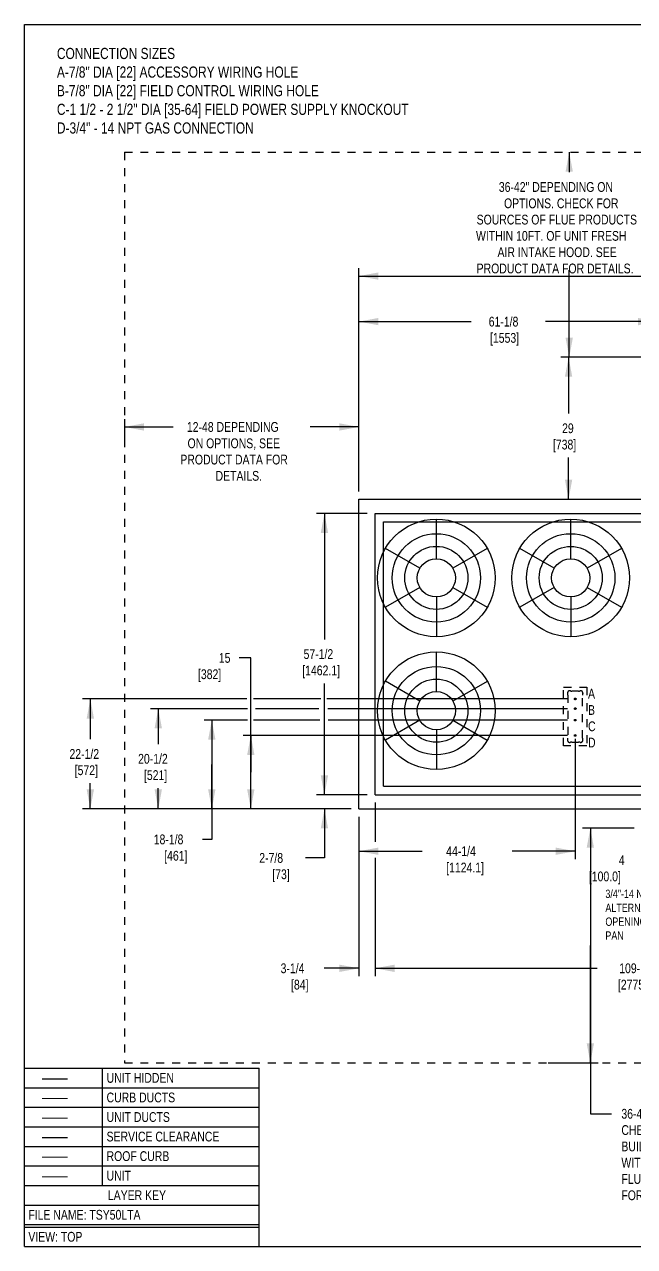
# Model space of a CAD drawing. Extents: x 0 to 250, y 0 to 250.
# Drawn here: x 0 to 124.8, y 0 to 250 of the extents above; entities that cross this region are included whole.
import ezdxf

# ---------------------------------------------------------------- set-up
doc = ezdxf.new("R2010")
doc.units = 0
doc.header["$LTSCALE"] = 16.296296
doc.linetypes.add('DASHED', pattern=[0.2, 0.1, -0.1])
doc.linetypes.add('HIDDEN', pattern=[0.2, 0.1, -0.1])
doc.layers.get('0').update_dxf_attribs({"linetype": 'CONTINUOUS'})
for name, color, linetype in [('CURB-14', 6, 'CONTINUOUS'), ('CURB-14-DIM', 6, 'CONTINUOUS'), ('CURB-24', 6, 'CONTINUOUS'), ('CURB-24-DIM', 6, 'CONTINUOUS'), ('NOTES', 1, 'CONTINUOUS'), ('SERVCLEAR', 1, 'CONTINUOUS'), ('SERVCLRDIM', 1, 'CONTINUOUS'), ('UNIT-DIM', 7, 'CONTINUOUS'), ('UNIT-HID', 8, 'CONTINUOUS'), ('UNIT-SOL', 7, 'CONTINUOUS')]:
    doc.layers.add(name, color=color, linetype=linetype)
doc.styles.get("Standard").update_dxf_attribs({"font": 'txt', "width": 0.8})
doc.styles.add('TEXTSTYLE_2', font='txt', dxfattribs={"width": 8})
doc.dimstyles.get("Standard").update_dxf_attribs({"dimtxt": 2, "dimasz": 4, "dimexe": 1.5875, "dimexo": 1.5875, "dimgap": 0.09, "dimtad": 0, "dimtih": 1, "dimtoh": 1, "dimzin": 4, "dimcen": 0.09, "dimazin": 3, "dimtol": 1, "dimtp": 0.03, "dimtm": 0.03, "dimtfac": 1, "dimtofl": 0, "dimtmove": 0, "dimatfit": 3})

# ---------------------------------------------------------------- blocks, each defined once
blk = doc.blocks.new('*U4')
at = {"layer": 'SERVCLRDIM', "color": 1, "width": 0.8}
for s, p in [('36-48" DEPENDING ON OPTIONS.', (122.12, 26.16)), ('CHECK FOR ADJACENT UNITS OR', (122.12, 22.83)), ('BUILDING FRESH AIR INTAKE', (122.12, 19.49)), ('WITHIN 10FT. OF THIS UNITS', (122.12, 16.16)), ('FLUE OUTLET. SEE PRODUCT DATA', (122.12, 12.83)), ('FOR DETAILS.', (122.12, 9.49))]:
    blk.add_text(s, height=2, dxfattribs=at).set_placement(p)
blk = doc.blocks.new('_FILLED')
at = {"color": 0, "linetype": 'BYBLOCK'}
blk.add_solid([(0, 0), (-1, 0.1875), (-1, -0.1875)], dxfattribs=at)
blk = doc.blocks.new('*D3')
at = {"layer": 'SERVCLRDIM', "color": 1, "linetype": 'CONTINUOUS'}
for p, q in [((122.12, 85.58), (114.18, 85.58)), ((115.77, 85.58), (115.77, 61.58)), ((124.76, 85.58), (122.12, 85.58)), ((115.77, 37.58), (115.77, 61.58)), ((115.77, 61.58), (115.77, 27.16)), ((107.16, 37.58), (117.35, 37.58)), ((115.77, 27.16), (120.12, 27.16))]:
    blk.add_line(p, q, dxfattribs=at)
blk.add_blockref('*U4', (0, 0))
at = {"layer": 'SERVCLRDIM', "color": 1, "linetype": 'CONTINUOUS', "xscale": 4, "yscale": 4, "zscale": 4}
for p, rotation in [((115.77, 85.58), 90), ((115.77, 37.58), 270)]:
    blk.add_blockref('_FILLED', p, dxfattribs=dict(at, rotation=rotation))
blk = doc.blocks.new('*U12')
at = {"layer": 'UNIT-DIM', "color": 7, "width": 0.8}
for s, p in [('29', (109.99, 166.39)), ('[738]', (108.12, 163.06))]:
    blk.add_text(s, height=2, dxfattribs=at).set_placement(p)
blk = doc.blocks.new('*D11')
at = {"layer": 'UNIT-DIM', "color": 7, "linetype": 'CONTINUOUS'}
for p, q in [((127.96, 181.92), (109.73, 181.92)), ((111.32, 181.92), (111.32, 170.39)), ((111.32, 152.87), (111.32, 161.39))]:
    blk.add_line(p, q, dxfattribs=at)
blk.add_blockref('*U12', (0, 0))
at = {"layer": 'UNIT-DIM', "color": 7, "linetype": 'CONTINUOUS', "xscale": 4, "yscale": 4, "zscale": 4}
for p, rotation in [((111.32, 181.92), 90), ((111.32, 152.87), 270)]:
    blk.add_blockref('_FILLED', p, dxfattribs=dict(at, rotation=rotation))
blk = doc.blocks.new('*U16')
at = {"layer": 'UNIT-DIM', "color": 7, "width": 0.8}
for s, p in [('15', (39.77, 119.42)), ('[382]', (35.5, 116.08))]:
    blk.add_text(s, height=2, dxfattribs=at).set_placement(p)
blk = doc.blocks.new('*D15')
at = {"layer": 'UNIT-DIM', "color": 7, "linetype": 'CONTINUOUS'}
for p, q in [((46.31, 120.42), (43.9, 120.42)), ((46.31, 97.04), (46.31, 120.42)), ((111.09, 104.55), (44.72, 104.55)), ((46.31, 104.55), (46.31, 97.04)), ((46.31, 89.52), (46.31, 97.04)), ((66.83, 89.52), (44.72, 89.52))]:
    blk.add_line(p, q, dxfattribs=at)
blk.add_blockref('*U16', (0, 0))
at = {"layer": 'UNIT-DIM', "color": 7, "linetype": 'CONTINUOUS', "xscale": 4, "yscale": 4, "zscale": 4}
for p, rotation in [((46.31, 104.55), 90), ((46.31, 89.52), 270)]:
    blk.add_blockref('_FILLED', p, dxfattribs=dict(at, rotation=rotation))
blk = doc.blocks.new('*U18')
at = {"layer": 'UNIT-DIM', "color": 7, "width": 0.8}
for s, p in [('18-1/8', (26.45, 82.29)), ('[461]', (28.59, 78.95))]:
    blk.add_text(s, height=2, dxfattribs=at).set_placement(p)
blk = doc.blocks.new('*D17')
at = {"layer": 'UNIT-DIM', "color": 7, "linetype": 'CONTINUOUS'}
for p, q in [((45.66, 107.68), (36.74, 107.68)), ((38.33, 107.68), (38.33, 98.6)), ((60.45, 107.68), (46.83, 107.68)), ((111.09, 107.68), (62.12, 107.68)), ((38.33, 89.52), (38.33, 98.6)), ((38.33, 98.6), (38.33, 83.29)), ((66.83, 89.52), (36.74, 89.52)), ((38.33, 83.29), (36.45, 83.29))]:
    blk.add_line(p, q, dxfattribs=at)
blk.add_blockref('*U18', (0, 0))
at = {"layer": 'UNIT-DIM', "color": 7, "linetype": 'CONTINUOUS', "xscale": 4, "yscale": 4, "zscale": 4}
for p, rotation in [((38.33, 107.68), 90), ((38.33, 89.52), 270)]:
    blk.add_blockref('_FILLED', p, dxfattribs=dict(at, rotation=rotation))
blk = doc.blocks.new('*U20')
at = {"layer": 'UNIT-DIM', "color": 7, "width": 0.8}
for s, p in [('20-1/2', (23.25, 98.78)), ('[521]', (24.45, 95.44))]:
    blk.add_text(s, height=2, dxfattribs=at).set_placement(p)
blk = doc.blocks.new('*D19')
at = {"layer": 'UNIT-DIM', "color": 7, "linetype": 'CONTINUOUS'}
for p, q in [((45.66, 110.03), (25.8, 110.03)), ((27.38, 110.03), (27.38, 102.78)), ((60.2, 110.03), (47.25, 110.03)), ((111.09, 110.03), (62.04, 110.03)), ((27.38, 89.52), (27.38, 93.78)), ((66.83, 89.52), (25.8, 89.52))]:
    blk.add_line(p, q, dxfattribs=at)
blk.add_blockref('*U20', (0, 0))
at = {"layer": 'UNIT-DIM', "color": 7, "linetype": 'CONTINUOUS', "xscale": 4, "yscale": 4, "zscale": 4}
for p, rotation in [((27.38, 110.03), 90), ((27.38, 89.52), 270)]:
    blk.add_blockref('_FILLED', p, dxfattribs=dict(at, rotation=rotation))
blk = doc.blocks.new('*U22')
at = {"layer": 'UNIT-DIM', "color": 7, "width": 0.8}
for s, p in [('22-1/2', (9.21, 99.77)), ('[572]', (10.28, 96.44))]:
    blk.add_text(s, height=2, dxfattribs=at).set_placement(p)
blk = doc.blocks.new('*D21')
at = {"layer": 'UNIT-DIM', "color": 7, "linetype": 'CONTINUOUS'}
for p, q in [((45.5, 112.02), (11.89, 112.02)), ((13.48, 112.02), (13.48, 103.77)), ((60.62, 112.02), (46.83, 112.02)), ((111.09, 112.02), (61.87, 112.02)), ((13.48, 89.52), (13.48, 94.77)), ((66.83, 89.52), (11.89, 89.52))]:
    blk.add_line(p, q, dxfattribs=at)
blk.add_blockref('*U22', (0, 0))
at = {"layer": 'UNIT-DIM', "color": 7, "linetype": 'CONTINUOUS', "xscale": 4, "yscale": 4, "zscale": 4}
for p, rotation in [((13.48, 112.02), 90), ((13.48, 89.52), 270)]:
    blk.add_blockref('_FILLED', p, dxfattribs=dict(at, rotation=rotation))
blk = doc.blocks.new('*U24')
at = {"layer": 'UNIT-DIM', "color": 7, "width": 0.8}
for s, p in [('44-1/4', (86.28, 79.87)), ('[1124.1]', (86.28, 76.54))]:
    blk.add_text(s, height=2, dxfattribs=at).set_placement(p)
blk = doc.blocks.new('*D23')
at = {"layer": 'UNIT-DIM', "color": 7, "linetype": 'CONTINUOUS'}
for p, q in [((112.67, 103.86), (112.67, 79.28)), ((68.42, 87.93), (68.42, 79.28)), ((68.42, 80.87), (81.35, 80.87)), ((112.67, 80.87), (99.75, 80.87))]:
    blk.add_line(p, q, dxfattribs=at)
blk.add_blockref('*U24', (0, 0))
at = {"layer": 'UNIT-DIM', "color": 7, "linetype": 'CONTINUOUS', "xscale": 4, "yscale": 4, "zscale": 4, "rotation": 180}
blk.add_blockref('_FILLED', (68.42, 80.87), dxfattribs=at)
at = {"layer": 'UNIT-DIM', "color": 7, "linetype": 'CONTINUOUS', "xscale": 4, "yscale": 4, "zscale": 4}
blk.add_blockref('_FILLED', (112.67, 80.87), dxfattribs=at)
blk = doc.blocks.new('*U30')
at = {"layer": 'UNIT-DIM', "color": 7, "width": 0.8}
for s, p in [('61-1/8', (94.98, 188.21)), ('[1553]', (95.25, 184.88))]:
    blk.add_text(s, height=2, dxfattribs=at).set_placement(p)
blk = doc.blocks.new('*D29')
at = {"layer": 'UNIT-DIM', "color": 7, "linetype": 'CONTINUOUS'}
for p, q in [((68.42, 154.46), (68.42, 190.8)), ((129.54, 183.5), (129.54, 190.8)), ((68.42, 189.21), (91.38, 189.21)), ((129.54, 189.21), (106.58, 189.21))]:
    blk.add_line(p, q, dxfattribs=at)
blk.add_blockref('*U30', (0, 0))
at = {"layer": 'UNIT-DIM', "color": 7, "linetype": 'CONTINUOUS', "xscale": 4, "yscale": 4, "zscale": 4, "rotation": 180}
blk.add_blockref('_FILLED', (68.42, 189.21), dxfattribs=at)
at = {"layer": 'UNIT-DIM', "color": 7, "linetype": 'CONTINUOUS', "xscale": 4, "yscale": 4, "zscale": 4}
blk.add_blockref('_FILLED', (129.54, 189.21), dxfattribs=at)
blk = doc.blocks.new('*U42')
at = {"layer": 'SERVCLRDIM', "color": 1, "width": 0.8}
for s, p in [('12-48 DEPENDING', (33.23, 166.66)), ('ON OPTIONS, SEE', (33.37, 163.32)), ('PRODUCT DATA FOR', (31.9, 159.99)), ('DETAILS.', (39.1, 156.66))]:
    blk.add_text(s, height=2, dxfattribs=at).set_placement(p)
blk = doc.blocks.new('*D41')
at = {"layer": 'SERVCLRDIM', "color": 1, "linetype": 'CONTINUOUS'}
for p, q in [((20.45, 169.24), (20.45, 166.66)), ((20.45, 167.66), (30.43, 167.66)), ((68.42, 167.66), (58.43, 167.66)), ((68.42, 166.66), (68.42, 169.24)), ((20.45, 166.66), (20.45, 163.95)), ((68.42, 154.46), (68.42, 166.66))]:
    blk.add_line(p, q, dxfattribs=at)
blk.add_blockref('*U42', (0, 0))
at = {"layer": 'SERVCLRDIM', "color": 1, "linetype": 'CONTINUOUS', "xscale": 4, "yscale": 4, "zscale": 4, "rotation": 180}
blk.add_blockref('_FILLED', (20.45, 167.66), dxfattribs=at)
at = {"layer": 'SERVCLRDIM', "color": 1, "linetype": 'CONTINUOUS', "xscale": 4, "yscale": 4, "zscale": 4}
blk.add_blockref('_FILLED', (68.42, 167.66), dxfattribs=at)
blk = doc.blocks.new('*U44')
at = {"layer": 'SERVCLRDIM', "color": 1, "width": 0.8}
for s, p in [('36-42" DEPENDING ON', (97.05, 215.75)), ('OPTIONS. CHECK FOR', (98.11, 212.41)), ('SOURCES OF FLUE PRODUCTS', (92.51, 209.08)), ('WITHIN 10FT. OF UNIT FRESH', (92.38, 205.75)), ('AIR INTAKE HOOD. SEE', (96.78, 202.41)), ('PRODUCT DATA FOR DETAILS.', (92.51, 199.08))]:
    blk.add_text(s, height=2, dxfattribs=at).set_placement(p)
blk = doc.blocks.new('*D43')
at = {"layer": 'SERVCLRDIM', "color": 1, "linetype": 'CONTINUOUS'}
for p, q in [((111.45, 223.85), (111.45, 219.75)), ((111.45, 181.92), (111.45, 199.75)), ((127.96, 181.92), (109.86, 181.92))]:
    blk.add_line(p, q, dxfattribs=at)
blk.add_blockref('*U44', (0, 0))
at = {"layer": 'SERVCLRDIM', "color": 1, "linetype": 'CONTINUOUS', "xscale": 4, "yscale": 4, "zscale": 4}
for p, rotation in [((111.45, 223.85), 90), ((111.45, 181.92), 270)]:
    blk.add_blockref('_FILLED', p, dxfattribs=dict(at, rotation=rotation))
blk = doc.blocks.new('*U46')
at = {"layer": 'CURB-14-DIM', "color": 6, "width": 0.8}
for s, p in [('57-1/2', (57.1, 120.2)), ('[1462.1]', (56.83, 116.86))]:
    blk.add_text(s, height=2, dxfattribs=at).set_placement(p)
blk = doc.blocks.new('*D45')
at = {"layer": 'CURB-14-DIM', "color": 6, "linetype": 'CONTINUOUS'}
for p, q in [((70.13, 149.98), (59.78, 149.98)), ((61.37, 149.98), (61.37, 124.2)), ((61.37, 92.41), (61.37, 115.2)), ((70.03, 92.41), (59.78, 92.41))]:
    blk.add_line(p, q, dxfattribs=at)
blk.add_blockref('*U46', (0, 0))
at = {"layer": 'CURB-14-DIM', "color": 6, "linetype": 'CONTINUOUS', "xscale": 4, "yscale": 4, "zscale": 4}
for p, rotation in [((61.37, 149.98), 90), ((61.37, 92.41), 270)]:
    blk.add_blockref('_FILLED', p, dxfattribs=dict(at, rotation=rotation))
blk = doc.blocks.new('*U48')
at = {"layer": 'CURB-14-DIM', "color": 6, "width": 0.8}
for s, p in [('109-1/4', (121.68, 55.92)), ('[2775.0]', (121.41, 52.58))]:
    blk.add_text(s, height=2, dxfattribs=at).set_placement(p)
blk = doc.blocks.new('*D47')
at = {"layer": 'CURB-14-DIM', "color": 6, "linetype": 'CONTINUOUS'}
for p, q in [((71.72, 90.83), (71.72, 82.81)), ((180.97, 90.83), (180.97, 55.33)), ((71.72, 79.55), (71.72, 55.33)), ((71.72, 56.92), (117.15, 56.92)), ((180.97, 56.92), (135.55, 56.92))]:
    blk.add_line(p, q, dxfattribs=at)
blk.add_blockref('*U48', (0, 0))
at = {"layer": 'CURB-14-DIM', "color": 6, "linetype": 'CONTINUOUS', "xscale": 4, "yscale": 4, "zscale": 4, "rotation": 180}
blk.add_blockref('_FILLED', (71.72, 56.92), dxfattribs=at)
at = {"layer": 'CURB-14-DIM', "color": 6, "linetype": 'CONTINUOUS', "xscale": 4, "yscale": 4, "zscale": 4}
blk.add_blockref('_FILLED', (180.97, 56.92), dxfattribs=at)
blk = doc.blocks.new('*U60')
at = {"layer": 'CURB-14-DIM', "color": 6, "width": 0.8}
for s, p in [('2-7/8', (48.04, 78.5)), ('[73]', (50.7, 75.16))]:
    blk.add_text(s, height=2, dxfattribs=at).set_placement(p)
blk = doc.blocks.new('*D59')
at = {"layer": 'CURB-14-DIM', "color": 6, "linetype": 'CONTINUOUS'}
for p, q in [((61.37, 92.41), (61.37, 105.11)), ((70.13, 92.41), (59.78, 92.41)), ((66.83, 89.52), (59.78, 89.52)), ((61.37, 89.52), (61.37, 79.5)), ((61.37, 79.5), (57.5, 79.5))]:
    blk.add_line(p, q, dxfattribs=at)
blk.add_blockref('*U60', (0, 0))
at = {"layer": 'CURB-14-DIM', "color": 6, "linetype": 'CONTINUOUS', "xscale": 4, "yscale": 4, "zscale": 4}
for p, rotation in [((61.37, 92.41), 270), ((61.37, 89.52), 90)]:
    blk.add_blockref('_FILLED', p, dxfattribs=dict(at, rotation=rotation))
blk = doc.blocks.new('*U62')
at = {"layer": 'CURB-14-DIM', "color": 6, "width": 0.8}
for s, p in [('3-1/4', (52.41, 55.92)), ('[84]', (54.54, 52.58))]:
    blk.add_text(s, height=2, dxfattribs=at).set_placement(p)
blk = doc.blocks.new('*D61')
at = {"layer": 'CURB-14-DIM', "color": 6, "linetype": 'CONTINUOUS'}
for p, q in [((68.42, 87.93), (68.42, 55.33)), ((71.72, 76.31), (71.72, 55.33)), ((68.42, 56.92), (61.34, 56.92)), ((71.72, 56.92), (84.42, 56.92))]:
    blk.add_line(p, q, dxfattribs=at)
blk.add_blockref('*U62', (0, 0))
at = {"layer": 'CURB-14-DIM', "color": 6, "linetype": 'CONTINUOUS', "xscale": 4, "yscale": 4, "zscale": 4}
blk.add_blockref('_FILLED', (68.42, 56.92), dxfattribs=at)
at = {"layer": 'CURB-14-DIM', "color": 6, "linetype": 'CONTINUOUS', "xscale": 4, "yscale": 4, "zscale": 4, "rotation": 180}
blk.add_blockref('_FILLED', (71.72, 56.92), dxfattribs=at)
blk = doc.blocks.new('*U66')
at = {"layer": 'UNIT-DIM', "color": 7, "width": 0.8}
for s, p in [('115-7/8', (135.95, 197.52)), ('[2942.7]', (135.68, 194.19))]:
    blk.add_text(s, height=2, dxfattribs=at).set_placement(p)
blk = doc.blocks.new('*D65')
at = {"layer": 'UNIT-DIM', "color": 7, "linetype": 'CONTINUOUS'}
for p, q in [((68.42, 154.46), (68.42, 200.11)), ((184.27, 154.46), (184.27, 200.11)), ((68.42, 198.52), (133.15, 198.52)), ((184.27, 198.52), (149.95, 198.52))]:
    blk.add_line(p, q, dxfattribs=at)
blk.add_blockref('*U66', (0, 0))
at = {"layer": 'UNIT-DIM', "color": 7, "linetype": 'CONTINUOUS', "xscale": 4, "yscale": 4, "zscale": 4, "rotation": 180}
blk.add_blockref('_FILLED', (68.42, 198.52), dxfattribs=at)
at = {"layer": 'UNIT-DIM', "color": 7, "linetype": 'CONTINUOUS', "xscale": 4, "yscale": 4, "zscale": 4}
blk.add_blockref('_FILLED', (184.27, 198.52), dxfattribs=at)
blk = doc.blocks.new('*U68')
at = {"layer": 'UNIT-DIM', "color": 2, "width": 0.8}
for s, p in [('4', (121.6, 78.05)), ('[100.0]', (115.47, 74.72))]:
    blk.add_text(s, height=2, dxfattribs=at).set_placement(p)
blk = doc.blocks.new('*D67')
at = {"layer": 'UNIT-DIM', "color": 2, "linetype": 'CONTINUOUS'}
for p, q in [((137.25, 89.52), (137.25, 102.22)), ((133.35, 85.58), (138.84, 85.58)), ((137.25, 85.58), (137.25, 79.05)), ((137.25, 79.05), (134.27, 79.05))]:
    blk.add_line(p, q, dxfattribs=at)
blk.add_blockref('*U68', (0, 0))
at = {"layer": 'UNIT-DIM', "color": 2, "linetype": 'CONTINUOUS', "xscale": 4, "yscale": 4, "zscale": 4}
for p, rotation in [((137.25, 89.52), 270), ((137.25, 85.58), 90)]:
    blk.add_blockref('_FILLED', p, dxfattribs=dict(at, rotation=rotation))
blk = doc.blocks.new('*U70')
at = {"layer": 'CURB-24-DIM', "color": 6, "width": 0.8}
for s, p in [('57-1/2', (57.1, 120.2)), ('[1462.1]', (56.83, 116.86))]:
    blk.add_text(s, height=2, dxfattribs=at).set_placement(p)
blk = doc.blocks.new('*D69')
at = {"layer": 'CURB-24-DIM', "color": 6, "linetype": 'CONTINUOUS'}
for p, q in [((70.13, 149.98), (59.78, 149.98)), ((61.37, 149.98), (61.37, 124.2)), ((61.37, 92.41), (61.37, 115.2)), ((70.03, 92.41), (59.78, 92.41))]:
    blk.add_line(p, q, dxfattribs=at)
blk.add_blockref('*U70', (0, 0))
at = {"layer": 'CURB-24-DIM', "color": 6, "linetype": 'CONTINUOUS', "xscale": 4, "yscale": 4, "zscale": 4}
for p, rotation in [((61.37, 149.98), 90), ((61.37, 92.41), 270)]:
    blk.add_blockref('_FILLED', p, dxfattribs=dict(at, rotation=rotation))
blk = doc.blocks.new('*U72')
at = {"layer": 'CURB-24-DIM', "color": 6, "width": 0.8}
for s, p in [('109-1/4', (121.68, 55.92)), ('[2775.0]', (121.41, 52.58))]:
    blk.add_text(s, height=2, dxfattribs=at).set_placement(p)
blk = doc.blocks.new('*D71')
at = {"layer": 'CURB-24-DIM', "color": 6, "linetype": 'CONTINUOUS'}
for p, q in [((71.72, 90.83), (71.72, 82.81)), ((180.97, 90.83), (180.97, 55.33)), ((71.72, 79.55), (71.72, 55.33)), ((71.72, 56.92), (117.15, 56.92)), ((180.97, 56.92), (135.55, 56.92))]:
    blk.add_line(p, q, dxfattribs=at)
blk.add_blockref('*U72', (0, 0))
at = {"layer": 'CURB-24-DIM', "color": 6, "linetype": 'CONTINUOUS', "xscale": 4, "yscale": 4, "zscale": 4, "rotation": 180}
blk.add_blockref('_FILLED', (71.72, 56.92), dxfattribs=at)
at = {"layer": 'CURB-24-DIM', "color": 6, "linetype": 'CONTINUOUS', "xscale": 4, "yscale": 4, "zscale": 4}
blk.add_blockref('_FILLED', (180.97, 56.92), dxfattribs=at)
blk = doc.blocks.new('*U74')
at = {"layer": 'CURB-24-DIM', "color": 6, "width": 0.8}
for s, p in [('2-7/8', (48.04, 78.5)), ('[73]', (50.7, 75.16))]:
    blk.add_text(s, height=2, dxfattribs=at).set_placement(p)
blk = doc.blocks.new('*D73')
at = {"layer": 'CURB-24-DIM', "color": 6, "linetype": 'CONTINUOUS'}
for p, q in [((61.37, 92.41), (61.37, 105.11)), ((70.13, 92.41), (59.78, 92.41)), ((66.83, 89.52), (59.78, 89.52)), ((61.37, 89.52), (61.37, 79.5)), ((61.37, 79.5), (57.5, 79.5))]:
    blk.add_line(p, q, dxfattribs=at)
blk.add_blockref('*U74', (0, 0))
at = {"layer": 'CURB-24-DIM', "color": 6, "linetype": 'CONTINUOUS', "xscale": 4, "yscale": 4, "zscale": 4}
for p, rotation in [((61.37, 92.41), 270), ((61.37, 89.52), 90)]:
    blk.add_blockref('_FILLED', p, dxfattribs=dict(at, rotation=rotation))
blk = doc.blocks.new('*U76')
at = {"layer": 'CURB-24-DIM', "color": 6, "width": 0.8}
for s, p in [('3-1/4', (52.41, 55.92)), ('[84]', (54.54, 52.58))]:
    blk.add_text(s, height=2, dxfattribs=at).set_placement(p)
blk = doc.blocks.new('*D75')
at = {"layer": 'CURB-24-DIM', "color": 6, "linetype": 'CONTINUOUS'}
for p, q in [((68.42, 87.93), (68.42, 55.33)), ((71.72, 76.31), (71.72, 55.33)), ((68.42, 56.92), (61.34, 56.92)), ((71.72, 56.92), (84.42, 56.92))]:
    blk.add_line(p, q, dxfattribs=at)
blk.add_blockref('*U76', (0, 0))
at = {"layer": 'CURB-24-DIM', "color": 6, "linetype": 'CONTINUOUS', "xscale": 4, "yscale": 4, "zscale": 4}
blk.add_blockref('_FILLED', (68.42, 56.92), dxfattribs=at)
at = {"layer": 'CURB-24-DIM', "color": 6, "linetype": 'CONTINUOUS', "xscale": 4, "yscale": 4, "zscale": 4, "rotation": 180}
blk.add_blockref('_FILLED', (71.72, 56.92), dxfattribs=at)
blk = doc.blocks.new('*U77')
at = {"layer": 'NOTES', "color": 1, "width": 0.8}
blk.add_text('VIEW: TOP', height=2, dxfattribs=at).set_placement((0.8, 1))
blk = doc.blocks.new('*U78')
at = {"layer": 'NOTES', "color": 1, "width": 0.8}
blk.add_text('FILE NAME: TSY50LTA', height=2, dxfattribs=at).set_placement((0.8, 5.5))
blk = doc.blocks.new('*U79')
at = {"layer": 'NOTES', "color": 1, "width": 0.8}
blk.add_text('LAYER KEY', height=2, dxfattribs=at).set_placement((17.07, 9.5))
blk = doc.blocks.new('*U80')
at = {"layer": 'NOTES', "color": 7, "style": 'TEXTSTYLE_2', "width": 8}
blk.add_text('-', height=2, dxfattribs=at).set_placement((2.67, 13.5))
blk = doc.blocks.new('*U81')
at = {"layer": 'NOTES', "color": 1, "width": 0.8}
blk.add_text('UNIT', height=2, dxfattribs=at).set_placement((16.8, 13.5))
blk = doc.blocks.new('*U82')
at = {"layer": 'NOTES', "color": 6, "style": 'TEXTSTYLE_2', "width": 8}
blk.add_text('-', height=2, dxfattribs=at).set_placement((2.67, 17.5))
blk = doc.blocks.new('*U83')
at = {"layer": 'NOTES', "color": 1, "width": 0.8}
blk.add_text('ROOF CURB', height=2, dxfattribs=at).set_placement((16.8, 17.5))
blk = doc.blocks.new('*U84')
at = {"layer": 'NOTES', "color": 1, "style": 'TEXTSTYLE_2', "width": 8}
blk.add_text('-', height=2, dxfattribs=at).set_placement((2.67, 21.5))
blk = doc.blocks.new('*U85')
at = {"layer": 'NOTES', "color": 1, "width": 0.8}
blk.add_text('SERVICE CLEARANCE', height=2, dxfattribs=at).set_placement((16.8, 21.5))
blk = doc.blocks.new('*U86')
at = {"layer": 'NOTES', "color": 2, "style": 'TEXTSTYLE_2', "width": 8}
blk.add_text('-', height=2, dxfattribs=at).set_placement((2.67, 25.5))
blk = doc.blocks.new('*U87')
at = {"layer": 'NOTES', "color": 1, "width": 0.8}
blk.add_text('UNIT DUCTS', height=2, dxfattribs=at).set_placement((16.8, 25.5))
blk = doc.blocks.new('*U88')
at = {"layer": 'NOTES', "color": 5, "style": 'TEXTSTYLE_2', "width": 8}
blk.add_text('-', height=2, dxfattribs=at).set_placement((2.67, 29.5))
blk = doc.blocks.new('*U89')
at = {"layer": 'NOTES', "color": 1, "width": 0.8}
blk.add_text('CURB DUCTS', height=2, dxfattribs=at).set_placement((16.8, 29.5))
blk = doc.blocks.new('*U90')
at = {"layer": 'NOTES', "color": 8, "style": 'TEXTSTYLE_2', "width": 8}
blk.add_text('-', height=2, dxfattribs=at).set_placement((2.67, 33.5))
blk = doc.blocks.new('*U91')
at = {"layer": 'NOTES', "color": 1, "width": 0.8}
blk.add_text('UNIT HIDDEN', height=2, dxfattribs=at).set_placement((16.8, 33.5))
blk = doc.blocks.new('*U92')
at = {"layer": 'NOTES', "color": 1, "width": 0.8}
for s, height, p in [('3/4"-14 NPT', 1.7075, (118.85, 71.3)), ('ALTERNATE DRAIN', 1.7075, (118.85, 68.45)), ('OPENING IN BASE', 1.7075, (118.85, 65.61)), ('PAN', 1.707, (118.85, 62.76))]:
    blk.add_text(s, height=height, dxfattribs=at).set_placement(p)
blk = doc.blocks.new('*U93')
at = {"layer": 'NOTES', "color": 1, "width": 0.8}
for s, p in [('CONNECTION SIZES', (6.64, 242.92)), ('A-7/8" DIA [22] ACCESSORY WIRING HOLE', (6.64, 239.11)), ('B-7/8" DIA [22] FIELD CONTROL WIRING HOLE', (6.64, 235.3)), ('C-1 1/2 - 2 1/2" DIA [35-64] FIELD POWER SUPPLY KNOCKOUT', (6.64, 231.49)), ('D-3/4" - 14 NPT GAS CONNECTION', (6.64, 227.68))]:
    blk.add_text(s, height=2.286, dxfattribs=at).set_placement(p)
blk = doc.blocks.new('*U94')
at = {"layer": 'NOTES', "color": 1, "width": 0.8}
for s, p in [('A', (115.3, 112.09)), ('B', (115.3, 108.76)), ('C', (115.3, 105.42)), ('D', (115.3, 102.09))]:
    blk.add_text(s, height=2, dxfattribs=at).set_placement(p)

msp = doc.modelspace()

# ---------------------------------------------------------------- linework, layer by layer
at = {"color": 7, "linetype": 'CONTINUOUS'}
for p, q in [((0, 0), (0, 250)), ((0, 250), (250, 250)), ((0, 0), (250, 0))]:
    msp.add_line(p, q, dxfattribs=at)
at = {"layer": 'CURB-14', "color": 6, "linetype": 'CONTINUOUS'}
for p, q in [((71.722, 92.414), (71.722, 149.977)), ((71.722, 149.977), (180.972, 149.977)), ((73.472, 94.164), (73.472, 148.227)), ((73.472, 148.227), (179.222, 148.227)), ((73.472, 94.164), (179.222, 94.164)), ((71.722, 92.414), (180.972, 92.414))]:
    msp.add_line(p, q, dxfattribs=at)
at = {"layer": 'CURB-24', "color": 6, "linetype": 'CONTINUOUS'}
for p, q in [((71.722, 92.414), (71.722, 149.977)), ((71.722, 149.977), (180.972, 149.977)), ((73.472, 94.164), (73.472, 148.227)), ((73.472, 148.227), (179.222, 148.227)), ((73.472, 94.164), (179.222, 94.164)), ((71.722, 92.414), (180.972, 92.414))]:
    msp.add_line(p, q, dxfattribs=at)
at = {"layer": 'NOTES', "color": 1, "linetype": 'CONTINUOUS'}
for p, q in [((0, 0), (0, 36.5)), ((0, 36.5), (48, 36.5)), ((16, 12.5), (16, 36.5)), ((48, 0), (48, 36.5)), ((0, 32.5), (48, 32.5)), ((0, 28.5), (48, 28.5)), ((0, 24.5), (48, 24.5)), ((0, 20.5), (48, 20.5)), ((0, 16.5), (48, 16.5)), ((0, 12.5), (48, 12.5)), ((0, 8.5), (48, 8.5)), ((0, 4.5), (48, 4.5)), ((0, 4), (48, 4)), ((0, 0), (48, 0))]:
    msp.add_line(p, q, dxfattribs=at)
at = {"layer": 'SERVCLEAR', "color": 1, "linetype": 'DASHED'}
for p, q in [((20.45, 223.853), (20.45, 37.584)), ((20.45, 223.853), (220.243, 223.853)), ((20.45, 37.584), (220.243, 37.584))]:
    msp.add_line(p, q, dxfattribs=at)
at = {"layer": 'UNIT-HID', "color": 8, "linetype": 'HIDDEN'}
for p, q in [((110.313, 102.411), (110.313, 114.414)), ((110.313, 114.414), (115.036, 114.414)), ((111.175, 112.822), (111.175, 104.002)), ((113.37, 113.627), (111.98, 113.627)), ((114.174, 104.002), (114.174, 112.822)), ((115.036, 114.414), (115.036, 102.411)), ((111.98, 103.198), (113.37, 103.198)), ((115.036, 102.411), (110.313, 102.411))]:
    msp.add_line(p, q, dxfattribs=at)
for centre in [(112.675, 112.022), (112.675, 110.035), (112.675, 107.676), (112.675, 104.552)]:
    msp.add_circle(centre, 0.164, dxfattribs=at)
for centre, radius, start, end in [((111.549, 113.253), 0.44, 72.59298, 197.40702), ((110.176, 112.822), 1, 0, 17.40702), ((111.98, 114.626), 1, 252.59298, 270), ((113.37, 114.626), 1, 270, 287.40702), ((113.8, 113.253), 0.44, 342.59298, 107.40702), ((115.174, 112.822), 1, 162.59298, 180), ((111.549, 103.572), 0.44, 162.59298, 287.40702), ((110.176, 104.002), 1, 342.59298, 0), ((111.98, 102.198), 1, 90, 107.40702), ((113.37, 102.198), 1, 72.59298, 90), ((113.8, 103.572), 0.44, 252.59298, 17.40702), ((115.174, 104.002), 1, 180, 197.40702)]:
    msp.add_arc(centre, radius, start, end, dxfattribs=at)
at = {"layer": 'UNIT-SOL', "color": 7, "linetype": 'CONTINUOUS'}
for p, q in [((68.419, 89.521), (68.419, 152.869)), ((68.419, 152.869), (184.274, 152.869)), ((84.265, 140.701), (84.265, 148.822)), ((111.753, 140.7), (111.753, 148.822)), ((80.878, 138.745), (73.844, 142.806)), ((94.654, 142.787), (87.653, 138.745)), ((108.365, 138.744), (101.332, 142.805)), ((122.142, 142.786), (115.14, 138.744)), ((80.878, 134.833), (73.844, 130.772)), ((84.265, 132.877), (84.265, 124.756)), ((87.653, 134.833), (94.687, 130.772)), ((108.365, 134.832), (101.332, 130.772)), ((111.753, 132.877), (111.753, 124.755)), ((115.14, 134.832), (122.174, 130.772)), ((84.266, 113.537), (84.266, 121.659)), ((80.878, 111.581), (73.845, 115.642)), ((94.655, 115.624), (87.653, 111.581)), ((80.878, 107.67), (73.845, 103.609)), ((87.653, 107.67), (94.687, 103.609)), ((84.266, 105.714), (84.266, 97.592)), ((68.419, 89.521), (184.274, 89.521))]:
    msp.add_line(p, q, dxfattribs=at)
for centre, radius in [((84.265, 136.789), 12.033), ((111.753, 136.788), 12.033), ((84.265, 136.789), 9.041), ((111.753, 136.788), 9.041), ((84.265, 136.789), 6.446), ((111.753, 136.788), 6.446), ((84.265, 136.789), 3.912), ((111.753, 136.788), 3.912), ((84.266, 109.626), 12.033), ((84.266, 109.626), 9.041), ((84.266, 109.626), 6.446), ((84.266, 109.626), 3.912)]:
    msp.add_circle(centre, radius, dxfattribs=at)

# ---------------------------------------------------------------- block references
for name in ['*U93', '*U94', '*U92', '*U91', '*U90', '*U88', '*U89', '*U87', '*U86', '*U85', '*U84', '*U82', '*U83', '*U81', '*U80', '*U79', '*U78', '*U77']:
    msp.add_blockref(name, (0, 0))

# ---------------------------------------------------------------- dimensions: what is measured, and where the dimension line sits
at = {"layer": 'CURB-14-DIM', "color": 6, "linetype": 'CONTINUOUS'}
dim = msp.add_linear_dim(base=(61.368, 149.977), p1=(71.614, 92.414), p2=(71.722, 149.977), angle=90, text='<> ', dimstyle='Standard', dxfattribs=at)
dim.commit()
dim.dimension.update_dxf_attribs({"geometry": '*D45', "text_midpoint": (60.568, 119.696), "dimtype": 128})
for base, p1, angle, picture, middle in [((61.368, 89.521), (71.722, 92.414), 270, '*D59', (51.503, 77.996)), ((68.419, 56.916), (71.722, 77.896), 180, '*D61', (55.345, 55.416))]:
    dim = msp.add_linear_dim(base=base, p1=p1, p2=(68.419, 89.521), angle=angle, dimstyle='Standard', dxfattribs=at)
    dim.commit()
    dim.dimension.update_dxf_attribs({"geometry": picture, "text_midpoint": middle, "dimtype": 128})
dim = msp.add_linear_dim(base=(180.972, 56.916), p1=(71.722, 92.414), p2=(180.972, 92.414), text='<> ', dimstyle='Standard', dxfattribs=at)
dim.commit()
dim.dimension.update_dxf_attribs({"geometry": '*D47', "text_midpoint": (125.547, 55.416), "dimtype": 128})
at = {"layer": 'CURB-24-DIM', "color": 6, "linetype": 'CONTINUOUS'}
dim = msp.add_linear_dim(base=(61.368, 149.977), p1=(71.614, 92.414), p2=(71.722, 149.977), angle=90, text='<> ', dimstyle='Standard', dxfattribs=at)
dim.commit()
dim.dimension.update_dxf_attribs({"geometry": '*D69', "text_midpoint": (60.568, 119.696), "dimtype": 128})
for base, p1, angle, picture, middle in [((61.368, 89.521), (71.722, 92.414), 270, '*D73', (51.503, 77.996)), ((68.419, 56.916), (71.722, 77.896), 180, '*D75', (55.345, 55.416))]:
    dim = msp.add_linear_dim(base=base, p1=p1, p2=(68.419, 89.521), angle=angle, dimstyle='Standard', dxfattribs=at)
    dim.commit()
    dim.dimension.update_dxf_attribs({"geometry": picture, "text_midpoint": middle, "dimtype": 128})
dim = msp.add_linear_dim(base=(180.972, 56.916), p1=(71.722, 92.414), p2=(180.972, 92.414), text='<> ', dimstyle='Standard', dxfattribs=at)
dim.commit()
dim.dimension.update_dxf_attribs({"geometry": '*D71', "text_midpoint": (125.547, 55.416), "dimtype": 128})
at = {"layer": 'SERVCLRDIM', "color": 1, "linetype": 'CONTINUOUS'}
for base, p1, p2, angle, text, picture, middle in [((111.447, 223.853), (129.544, 181.916), (220.243, 223.853), 90, '36-42" DEPENDING ON\\POPTIONS. CHECK FOR\\PSOURCES OF FLUE PRODUCTS\\PWITHIN 10FT. OF UNIT FRESH\\PAIR INTAKE HOOD. SEE\\PPRODUCT DATA FOR DETAILS.', '*D43', (111.447, 209.248)), ((20.45, 167.657), (68.419, 152.869), (20.45, 162.362), 180, '12-48 DEPENDING\\PON OPTIONS, SEE \\PPRODUCT DATA FOR\\PDETAILS.', '*D41', (44.435, 163.157)), ((115.767, 37.584), (126.347, 85.584), (105.574, 37.584), 270, '36-48" DEPENDING ON OPTIONS.\\PCHECK FOR ADJACENT UNITS OR\\PBUILDING FRESH AIR INTAKE\\PWITHIN 10FT. OF THIS UNITS\\PFLUE OUTLET. SEE PRODUCT DATA\\PFOR DETAILS.', '*D3', (145.317, 19.661))]:
    dim = msp.add_linear_dim(base=base, p1=p1, p2=p2, angle=angle, text=text, dimstyle='Standard', dxfattribs=at)
    dim.commit()
    dim.dimension.update_dxf_attribs({"geometry": picture, "text_midpoint": middle, "dimtype": 128})
at = {"layer": 'UNIT-DIM', "color": 7, "linetype": 'CONTINUOUS'}
dim = msp.add_linear_dim(base=(184.2744, 198.5184), p1=(68.4191, 152.8692), p2=(184.2744, 152.8692), dimstyle='Standard', dxfattribs=at)
dim.commit()
dim.dimension.update_dxf_attribs({"geometry": '*D65', "text_midpoint": (141.5512, 197.0184), "dimtype": 128})
for base, p1, p2, picture, middle in [((129.54414, 189.21495), (68.4191, 152.86924), (129.54414, 181.91596), '*D29', (98.18162, 187.71495)), ((112.675, 80.869), (68.419, 89.521), (112.675, 105.445), '*D23', (89.747, 79.369))]:
    dim = msp.add_linear_dim(base=base, p1=p1, p2=p2, text='<> ', dimstyle='Standard', dxfattribs=at)
    dim.commit()
    dim.dimension.update_dxf_attribs({"geometry": picture, "text_midpoint": middle, "dimtype": 128})
for base, p1, p2, picture, middle in [((111.321, 181.916), (184.274, 152.869), (129.544, 181.916), '*D11', (110.521, 165.893)), ((46.307, 104.552), (68.419, 89.521), (112.675, 104.552), '*D15', (36.304, 118.916)), ((13.475, 112.022), (68.419, 89.521), (112.675, 112.022), '*D21', (12.675, 99.272)), ((27.384, 110.035), (68.419, 89.521), (112.675, 110.035), '*D19', (26.584, 98.278)), ((38.3256, 107.6763), (68.4191, 89.5212), (112.6747, 107.6763), '*D17', (28.0534, 81.7864))]:
    dim = msp.add_linear_dim(base=base, p1=p1, p2=p2, angle=90, text='<> ', dimstyle='Standard', dxfattribs=at)
    dim.commit()
    dim.dimension.update_dxf_attribs({"geometry": picture, "text_midpoint": middle, "dimtype": 128})
at = {"layer": 'UNIT-DIM', "color": 2, "linetype": 'CONTINUOUS'}
dim = msp.add_linear_dim(base=(137.25, 85.584), p1=(68.419, 89.521), p2=(131.767, 85.584), angle=270, dimstyle='Standard', dxfattribs=at)
dim.commit()
dim.dimension.update_dxf_attribs({"geometry": '*D67', "text_midpoint": (126.669, 77.554), "dimtype": 128})

doc.saveas('drawing.dxf')
